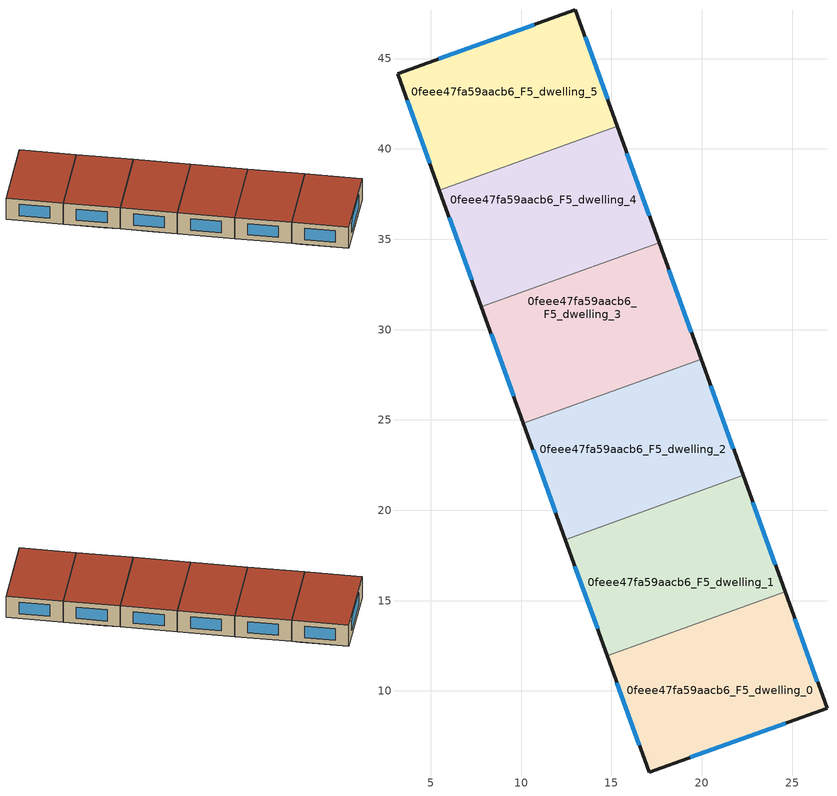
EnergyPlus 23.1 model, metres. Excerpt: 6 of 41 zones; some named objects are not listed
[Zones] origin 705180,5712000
0feee47fa59aacb6_F5_dwelling_0
 floor to 0feee47fa59aacb6_F4_dwelling_0 (EU_floor_Construction): 24.94,14.56 26.93,9.03 17.08,5.5 15.1,11.02 z15
 floor to 0feee47fa59aacb6_F4_dwelling_1 (EU_floor_Construction): 24.6,15.48 24.94,14.56 15.1,11.02 14.77,11.94 z15
 wall outside (EU_wall_Construction): 14.77,11.94 17.08,5.5 26.93,9.03 24.6,15.48 z15:18
 wall to 0feee47fa59aacb6_F5_dwelling_1 (EU_wall_Construction): 24.6,15.48 14.77,11.94 z15:18
 window (EU_Window_Construction): 26.39,10.53 25.14,13.99 / 19.36,6.32 24.65,8.22 / 15.3,10.45 16.55,6.99 z15.69:17.31
 roof outside (EU_roof_Construction): 26.93,9.03 24.6,15.48 14.77,11.94 17.08,5.5 z18
0feee47fa59aacb6_F5_dwelling_1
 floor to 0feee47fa59aacb6_F4_dwelling_1 (EU_floor_Construction): 22.95,20.08 24.6,15.48 14.77,11.94 13.11,16.54 z15
 floor to 0feee47fa59aacb6_F4_dwelling_2 (EU_floor_Construction): 22.28,21.93 22.95,20.08 13.11,16.54 12.44,18.38 z15
 wall outside (EU_wall_Construction): 24.6,15.48 22.28,21.93 / 12.44,18.38 14.77,11.94 z15:18
 wall to 0feee47fa59aacb6_F5_dwelling_2 (EU_wall_Construction): 22.28,21.93 12.44,18.38 z15:18
 window (EU_Window_Construction): 24.07,16.97 22.82,20.43 / 12.98,16.89 14.23,13.43 z15.69:17.31
 roof outside (EU_roof_Construction): 24.6,15.48 22.28,21.93 12.44,18.38 14.77,11.94 z18
0feee47fa59aacb6_F5_dwelling_2
 floor adiabatic (EU_floor_Construction): 19.96,28.37 22.28,21.93 12.44,18.38 10.12,24.83 z15
 wall outside (EU_wall_Construction): 22.28,21.93 19.96,28.37 / 10.12,24.83 12.44,18.38 z15:18
 wall to 0feee47fa59aacb6_F5_dwelling_3 (EU_wall_Construction): 19.96,28.37 10.12,24.83 z15:18
 window (EU_Window_Construction): 21.75,23.42 20.5,26.88 / 10.66,23.34 11.91,19.88 z15.69:17.31
 roof outside (EU_roof_Construction): 22.28,21.93 19.96,28.37 10.12,24.83 12.44,18.38 z18
0feee47fa59aacb6_F5_dwelling_3
 floor to 0feee47fa59aacb6_F4_dwelling_3 (EU_floor_Construction): 18.97,31.13 19.96,28.37 10.12,24.83 9.13,27.59 z15
 floor to 0feee47fa59aacb6_F4_dwelling_4 (EU_floor_Construction): 17.64,34.82 18.97,31.13 9.13,27.59 7.8,31.27 z15
 wall outside (EU_wall_Construction): 19.96,28.37 17.64,34.82 / 7.8,31.27 10.12,24.83 z15:18
 wall to 0feee47fa59aacb6_F5_dwelling_4 (EU_wall_Construction): 17.64,34.82 7.8,31.27 z15:18
 window (EU_Window_Construction): 19.42,29.86 18.18,33.32 / 8.34,29.78 9.59,26.32 z15.69:17.31
 roof outside (EU_roof_Construction): 19.96,28.37 17.64,34.82 7.8,31.27 10.12,24.83 z18
0feee47fa59aacb6_F5_dwelling_4
 floor to 0feee47fa59aacb6_F4_dwelling_4 (EU_floor_Construction): 16.98,36.66 17.64,34.82 7.8,31.27 7.14,33.12 z15
 floor to 0feee47fa59aacb6_F4_dwelling_5 (EU_floor_Construction): 15.32,41.26 16.98,36.66 7.14,33.12 5.48,37.72 z15
 wall outside (EU_wall_Construction): 17.64,34.82 15.32,41.26 / 5.48,37.72 7.8,31.27 z15:18
 wall to 0feee47fa59aacb6_F5_dwelling_5 (EU_wall_Construction): 15.32,41.26 5.48,37.72 z15:18
 window (EU_Window_Construction): 17.1,36.31 15.86,39.77 / 6.02,36.23 7.27,32.77 z15.69:17.31
 roof outside (EU_roof_Construction): 17.64,34.82 15.32,41.26 5.48,37.72 7.8,31.27 z18
0feee47fa59aacb6_F5_dwelling_5
 floor to 0feee47fa59aacb6_F4_dwelling_6 (EU_floor_Construction): 13,47.7 14.99,42.18 5.15,38.64 3.16,44.17 z15
 floor to 0feee47fa59aacb6_F4_dwelling_5 (EU_floor_Construction): 14.99,42.18 15.32,41.26 5.48,37.72 5.15,38.64 z15
 wall outside (EU_wall_Construction): 15.32,41.26 13,47.7 3.16,44.17 5.48,37.72 z15:18
 window (EU_Window_Construction): 3.7,42.68 4.95,39.21 / 10.72,46.88 5.44,44.99 / 14.78,42.75 13.54,46.21 z15.69:17.31
 roof outside (EU_roof_Construction): 15.32,41.26 13,47.7 3.16,44.17 5.48,37.72 z18
[Building]
EU S2 Campaign: North Axis=0; Terrain=City; Solar Distribution=FullExterior
[Site:Location]
London: Latitude=51.5; Longitude=-0.5; Time Zone=0; Elevation=25
[SizingPeriod:WeatherFileDays]
AnnualSizingPeriod: Begin Month=1; Begin Day of Month=1; End Month=12; End Day of Month=31; Day of Week for Start Day=Monday; Use Weather File Daylight Saving Period=No; Use Weather File Rain and Snow Indicators=No
[MATERIAL]
EU_InternalMass_Material: Roughness=MediumRough; Thickness=0.1; Conductivity=1; Density=1800; Specific Heat=900; Thermal Absorptance=0.9; Solar Absorptance=0.7; Visible Absorptance=0.7
[MATERIAL:NOMASS] Roughness=MediumRough; Thermal Absorptance=0.9; Solar Absorptance=0.7; Visible Absorptance=0.7
Name | Thermal Resistance
EU_wall_NoMass | 0.635353
EU_roof_NoMass | 0.675062
EU_floor_NoMass | 1.96382
[WINDOWMATERIAL:SIMPLEGLAZINGSYSTEM]
EU_Window_SimpleGlazing: UFactor=2.96269; Solar Heat Gain Coefficient=0.76; Visible Transmittance=0.76
[CONSTRUCTION]
EU_wall_Construction: EU_wall_NoMass
EU_roof_Construction: EU_roof_NoMass
EU_floor_Construction: EU_floor_NoMass
EU_Window_Construction: EU_Window_SimpleGlazing
EU_InternalMass_Construction: EU_InternalMass_Material
[ZONE] Type=1; Multiplier=1; Ceiling Height=autocalculate; Floor Area=autocalculate; Part of Total Floor Area=Yes
Name | Volume
0feee47fa59aacb6_F5_dwelling_0 | 214.893
0feee47fa59aacb6_F5_dwelling_1 | 214.863
0feee47fa59aacb6_F5_dwelling_2 | 214.897
0feee47fa59aacb6_F5_dwelling_3 | 214.865
0feee47fa59aacb6_F5_dwelling_4 | 214.868
0feee47fa59aacb6_F5_dwelling_5 | 214.894
[INTERNALMASS] Construction=EU_InternalMass_Construction
Name | Zone or ZoneList | Surface Area
0feee47fa59aacb6_F5_dwelling_0_EU_InternalMass | 0feee47fa59aacb6_F5_dwelling_0 | 71.6307
0feee47fa59aacb6_F5_dwelling_1_EU_InternalMass | 0feee47fa59aacb6_F5_dwelling_1 | 71.6212
0feee47fa59aacb6_F5_dwelling_2_EU_InternalMass | 0feee47fa59aacb6_F5_dwelling_2 | 71.6319
0feee47fa59aacb6_F5_dwelling_3_EU_InternalMass | 0feee47fa59aacb6_F5_dwelling_3 | 71.6219
0feee47fa59aacb6_F5_dwelling_4_EU_InternalMass | 0feee47fa59aacb6_F5_dwelling_4 | 71.6228
0feee47fa59aacb6_F5_dwelling_5_EU_InternalMass | 0feee47fa59aacb6_F5_dwelling_5 | 71.6315
[OTHEREQUIPMENT] Fuel Type=Electricity; Design Level Calculation Method=Watts/Area; Power per Zone Floor Area=1; Fraction Latent=0; Fraction Radiant=0; Fraction Lost=0; Carbon Dioxide Generation Rate=0; EndUse Subcategory=EU_Step8_InternalGains
Name | Zone or ZoneList or Space or SpaceList | Schedule
EU_Step8_InternalGain_0feee47fa59aacb6_F5_dwelling_0_f000 | 0feee47fa59aacb6_F5_dwelling_0 | EU_Step8_GainSchedule_0feee47fa59aacb6_F5_dwelling_0_f000
EU_Step8_InternalGain_0feee47fa59aacb6_F5_dwelling_1_f000 | 0feee47fa59aacb6_F5_dwelling_1 | EU_Step8_GainSchedule_0feee47fa59aacb6_F5_dwelling_1_f000
EU_Step8_InternalGain_0feee47fa59aacb6_F5_dwelling_2_f000 | 0feee47fa59aacb6_F5_dwelling_2 | EU_Step8_GainSchedule_0feee47fa59aacb6_F5_dwelling_2_f000
EU_Step8_InternalGain_0feee47fa59aacb6_F5_dwelling_3_f000 | 0feee47fa59aacb6_F5_dwelling_3 | EU_Step8_GainSchedule_0feee47fa59aacb6_F5_dwelling_3_f000
EU_Step8_InternalGain_0feee47fa59aacb6_F5_dwelling_4_f000 | 0feee47fa59aacb6_F5_dwelling_4 | EU_Step8_GainSchedule_0feee47fa59aacb6_F5_dwelling_4_f000
EU_Step8_InternalGain_0feee47fa59aacb6_F5_dwelling_5_f000 | 0feee47fa59aacb6_F5_dwelling_5 | EU_Step8_GainSchedule_0feee47fa59aacb6_F5_dwelling_5_f000
[ZONEVENTILATION:DESIGNFLOWRATE] Schedule=EU_AlwaysOn; Design Flow Rate Calculation Method=AirChanges/Hour; Air Changes per Hour=0.555504; Ventilation Type=Natural; Fan Pressure Rise=0; Fan Total Efficiency=1; Constant Term Coefficient=1; Temperature Term Coefficient=0; Velocity Term Coefficient=0; Velocity Squared Term Coefficient=0; Minimum Indoor Temperature=-100; Maximum Indoor Temperature=100; Delta Temperature=-100; Minimum Outdoor Temperature=-100; Maximum Outdoor Temperature=100; Maximum Wind Speed=40
Name | Zone or ZoneList or Space or SpaceList
EU_ConstantAir_0feee47fa59aacb6_F5_dwelling_0 | 0feee47fa59aacb6_F5_dwelling_0
EU_ConstantAir_0feee47fa59aacb6_F5_dwelling_1 | 0feee47fa59aacb6_F5_dwelling_1
EU_ConstantAir_0feee47fa59aacb6_F5_dwelling_2 | 0feee47fa59aacb6_F5_dwelling_2
EU_ConstantAir_0feee47fa59aacb6_F5_dwelling_3 | 0feee47fa59aacb6_F5_dwelling_3
EU_ConstantAir_0feee47fa59aacb6_F5_dwelling_4 | 0feee47fa59aacb6_F5_dwelling_4
EU_ConstantAir_0feee47fa59aacb6_F5_dwelling_5 | 0feee47fa59aacb6_F5_dwelling_5
[HVACTEMPLATE:ZONE:IDEALLOADSAIRSYSTEM] System Availability Schedule=EU_AlwaysOn; Maximum Heating Supply Air Temperature=50; Minimum Cooling Supply Air Temperature=13; Maximum Heating Supply Air Humidity Ratio=0.0156; Minimum Cooling Supply Air Humidity Ratio=0.0077; Heating Limit=NoLimit; Cooling Limit=NoLimit; Heating Availability Schedule=EU_AlwaysOn; Cooling Availability Schedule=EU_CoolingOff; Dehumidification Control Type=ConstantSensibleHeatRatio; Cooling Sensible Heat Ratio=0.7; Dehumidification Setpoint=60; Humidification Control Type=None; Humidification Setpoint=30; Outdoor Air Method=None; Outdoor Air Flow Rate per Person=0.00944; Outdoor Air Flow Rate per Zone Floor Area=0; Outdoor Air Flow Rate per Zone=0; Demand Controlled Ventilation Type=None; Outdoor Air Economizer Type=NoEconomizer; Heat Recovery Type=None; Sensible Heat Recovery Effectiveness=0.7; Latent Heat Recovery Effectiveness=0.65
Name | Template Thermostat
0feee47fa59aacb6_F5_dwelling_0 | EU_HeatOnly_0feee47fa59aacb6_F5_dwelling_0
0feee47fa59aacb6_F5_dwelling_1 | EU_HeatOnly_0feee47fa59aacb6_F5_dwelling_1
0feee47fa59aacb6_F5_dwelling_2 | EU_HeatOnly_0feee47fa59aacb6_F5_dwelling_2
0feee47fa59aacb6_F5_dwelling_3 | EU_HeatOnly_0feee47fa59aacb6_F5_dwelling_3
0feee47fa59aacb6_F5_dwelling_4 | EU_HeatOnly_0feee47fa59aacb6_F5_dwelling_4
0feee47fa59aacb6_F5_dwelling_5 | EU_HeatOnly_0feee47fa59aacb6_F5_dwelling_5
[SIZING:ZONE] Zone Cooling Design Supply Air Temperature Input Method=SupplyAirTemperature; Zone Cooling Design Supply Air Temperature=13; Zone Heating Design Supply Air Temperature Input Method=SupplyAirTemperature; Zone Heating Design Supply Air Temperature=50; Zone Cooling Design Supply Air Humidity Ratio=0.008; Zone Heating Design Supply Air Humidity Ratio=0.008; Cooling Design Air Flow Method=DesignDay; Cooling Design Air Flow Rate=0; Cooling Minimum Air Flow per Zone Floor Area=0.000762; Cooling Minimum Air Flow=0; Cooling Minimum Air Flow Fraction=0.2; Heating Design Air Flow Method=DesignDay; Heating Design Air Flow Rate=0; Heating Maximum Air Flow per Zone Floor Area=0.002032; Heating Maximum Air Flow=0.141576; Heating Maximum Air Flow Fraction=0.3; Account for Dedicated Outdoor Air System=No; Dedicated Outdoor Air System Control Strategy=NeutralSupplyAir; Dedicated Outdoor Air Low Setpoint Temperature for Design=autosize; Dedicated Outdoor Air High Setpoint Temperature for Design=autosize; Zone Load Sizing Method=Sensible Load Only No Latent Load; Zone Latent Cooling Design Supply Air Humidity Ratio Input Method=HumidityRatioDifference; Zone Cooling Design Supply Air Humidity Ratio Difference=0.005; Zone Latent Heating Design Supply Air Humidity Ratio Input Method=HumidityRatioDifference; Zone Humidification Design Supply Air Humidity Ratio Difference=0.005
0feee47fa59aacb6_F5_dwelling_0; 0feee47fa59aacb6_F5_dwelling_1; 0feee47fa59aacb6_F5_dwelling_2; 0feee47fa59aacb6_F5_dwelling_3; 0feee47fa59aacb6_F5_dwelling_4; 0feee47fa59aacb6_F5_dwelling_5
[SCHEDULE:CONSTANT]
Name | Hourly Value
EU_AlwaysOn | 1
EU_CoolingOff | 0
[SCHEDULE:FILE] Column Number=1; Rows to Skip at Top=0; Number of Hours of Data=8760; Column Separator=Comma; Interpolate to Timestep=No; Minutes per Item=60; Adjust Schedule for Daylight Savings=Yes
Name | File
EU_Step8_GainSchedule_0feee47fa59aacb6_F5_dwelling_0_f000 | ../../schedules/0feee47fa59aacb6/0feee47fa59aacb6_F5_dwelling_0_f000_gain.csv
EU_Step8_GainSchedule_0feee47fa59aacb6_F5_dwelling_1_f000 | ../../schedules/0feee47fa59aacb6/0feee47fa59aacb6_F5_dwelling_1_f000_gain.csv
EU_Step8_GainSchedule_0feee47fa59aacb6_F5_dwelling_2_f000 | ../../schedules/0feee47fa59aacb6/0feee47fa59aacb6_F5_dwelling_2_f000_gain.csv
EU_Step8_GainSchedule_0feee47fa59aacb6_F5_dwelling_3_f000 | ../../schedules/0feee47fa59aacb6/0feee47fa59aacb6_F5_dwelling_3_f000_gain.csv
EU_Step8_GainSchedule_0feee47fa59aacb6_F5_dwelling_4_f000 | ../../schedules/0feee47fa59aacb6/0feee47fa59aacb6_F5_dwelling_4_f000_gain.csv
EU_Step8_GainSchedule_0feee47fa59aacb6_F5_dwelling_5_f000 | ../../schedules/0feee47fa59aacb6/0feee47fa59aacb6_F5_dwelling_5_f000_gain.csv
